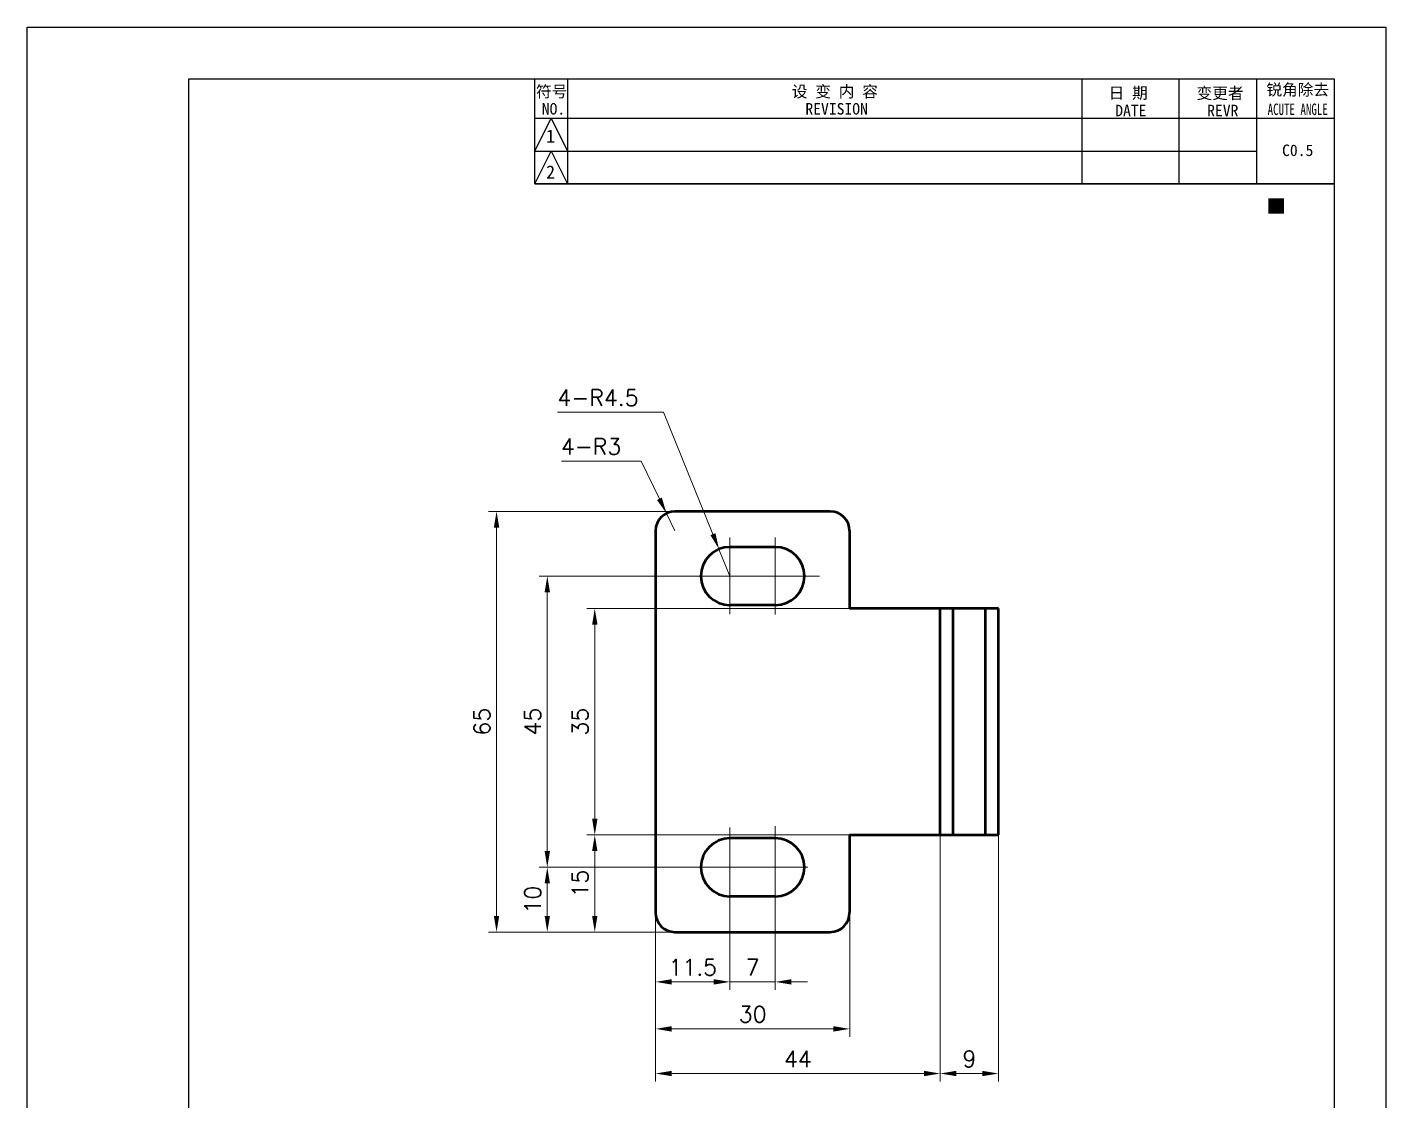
# Model space of a CAD drawing. Header units: millimetres. Extents: x -168473 to -148463, y 295526 to 306160.
# Drawn here: x -166455.9 to -166245.9, y 300209.3 to 300375.2 of the extents above; entities that cross this region are included whole.
import ezdxf
from ezdxf.enums import TextEntityAlignment as Align

# ---------------------------------------------------------------- set-up
doc = ezdxf.new("R2010")
doc.units = ezdxf.units.MM
doc.linetypes.add('CENTER2', pattern=[28.575, 19.05, -3.175, 3.175, -3.175])
for name, color, linetype, lineweight in [('A4', 3, 'Continuous', 20), ('中心线', 2, 'CENTER2', 13), ('尺寸线', 3, 'Continuous', 13), ('粗实线', 7, 'Continuous', 50)]:
    doc.layers.add(name, color=color, linetype=linetype, lineweight=lineweight)
doc.styles.add('CH-1', font='')
doc.styles.get("Standard").update_dxf_attribs({"font": 'txt', "bigfont": 'gbcbig.shx'})
doc.styles.get('CH-1').set_extended_font_data('SimSun')
doc.dimstyles.new('副本01', dxfattribs={"dimtxt": 2.5, "dimasz": 2.5, "dimexe": 1.25, "dimexo": 0, "dimgap": 1, "dimtad": 1, "dimdsep": 46, "dimtxsty": 'Standard', "dimcen": 1, "dimclrd": 3, "dimclre": 3, "dimclrt": 1, "dimadec": 1, "dimazin": 2, "dimtfac": 1, "dimtmove": 0, "dimatfit": 3, "dimfxl": 0, "dimtolj": 1, "dimlwd": -1, "dimlwe": -1, "dimarcsym": 0})
doc.dimstyles.new('副本01$4', dxfattribs={"dimtxt": 2.5, "dimasz": 2.5, "dimexe": 1.25, "dimexo": 0, "dimgap": 1, "dimtad": 1, "dimtih": 1, "dimtoh": 1, "dimdsep": 46, "dimtxsty": 'Standard', "dimcen": 1, "dimclrd": 3, "dimclre": 3, "dimclrt": 1, "dimadec": 1, "dimazin": 2, "dimtfac": 1, "dimtmove": 0, "dimatfit": 3, "dimfxl": 0, "dimtolj": 1, "dimlwd": -1, "dimlwe": -1, "dimarcsym": 0})

# ---------------------------------------------------------------- blocks, each defined once
blk = doc.blocks.new('*D7288')
at = {"layer": 'Defpoints', "color": 0}
for p in [(-166347.25, 300245.41), (-166358.75, 300238.41), (-166358.75, 300227.7)]:
    blk.add_point(p, dxfattribs=at)
at = {"layer": '尺寸线', "color": 3}
for p, q in [((-166347.25, 300245.41), (-166347.25, 300226.45)), ((-166358.75, 300238.41), (-166358.75, 300226.45)), ((-166349.75, 300227.7), (-166356.25, 300227.7))]:
    blk.add_line(p, q, dxfattribs=at)
for points in [[(-166356.25, 300228.12), (-166356.25, 300227.29), (-166358.75, 300227.7)], [(-166349.75, 300228.12), (-166349.75, 300227.29), (-166347.25, 300227.7)]]:
    blk.add_solid(points, dxfattribs=at)
at = {"layer": '尺寸线', "color": 1, "insert": (-166353, 300229.95), "char_height": 2.5, "attachment_point": 5}
blk.add_mtext('\\A1;11.5', dxfattribs=at)
blk = doc.blocks.new('*D7289')
at = {"layer": 'Defpoints', "color": 0}
for p in [(-166347.25, 300245.41), (-166340.25, 300245.41), (-166340.25, 300227.7)]:
    blk.add_point(p, dxfattribs=at)
at = {"layer": '尺寸线', "color": 3}
for p, q in [((-166347.25, 300245.41), (-166347.25, 300226.45)), ((-166340.25, 300245.41), (-166340.25, 300226.45)), ((-166349.75, 300227.7), (-166352.25, 300227.7)), ((-166347.25, 300227.7), (-166340.25, 300227.7)), ((-166337.75, 300227.7), (-166335.25, 300227.7))]:
    blk.add_line(p, q, dxfattribs=at)
for points in [[(-166349.75, 300228.12), (-166349.75, 300227.29), (-166347.25, 300227.7)], [(-166337.75, 300228.12), (-166337.75, 300227.29), (-166340.25, 300227.7)]]:
    blk.add_solid(points, dxfattribs=at)
at = {"layer": '尺寸线', "color": 1, "insert": (-166343.75, 300229.95), "char_height": 2.5, "attachment_point": 5}
blk.add_mtext('\\A1;7', dxfattribs=at)
blk = doc.blocks.new('*D7290')
at = {"layer": 'Defpoints', "color": 0}
for p in [(-166358.75, 300238.41), (-166328.75, 300238.41), (-166328.75, 300220.44)]:
    blk.add_point(p, dxfattribs=at)
at = {"layer": '尺寸线', "color": 3}
for p, q in [((-166358.75, 300238.41), (-166358.75, 300219.19)), ((-166328.75, 300238.41), (-166328.75, 300219.19)), ((-166356.25, 300220.44), (-166331.25, 300220.44))]:
    blk.add_line(p, q, dxfattribs=at)
for points in [[(-166356.25, 300220.86), (-166356.25, 300220.02), (-166358.75, 300220.44)], [(-166331.25, 300220.86), (-166331.25, 300220.02), (-166328.75, 300220.44)]]:
    blk.add_solid(points, dxfattribs=at)
at = {"layer": '尺寸线', "color": 1, "insert": (-166343.75, 300222.69), "char_height": 2.5, "attachment_point": 5}
blk.add_mtext('\\A1;30', dxfattribs=at)
blk = doc.blocks.new('*D7291')
at = {"layer": 'Defpoints', "color": 0}
for p in [(-166314.75, 300250.41), (-166358.75, 300238.41), (-166358.75, 300213.54)]:
    blk.add_point(p, dxfattribs=at)
at = {"layer": '尺寸线', "color": 3}
for p, q in [((-166314.75, 300250.41), (-166314.75, 300212.29)), ((-166358.75, 300238.41), (-166358.75, 300212.29)), ((-166317.25, 300213.54), (-166356.25, 300213.54))]:
    blk.add_line(p, q, dxfattribs=at)
for points in [[(-166356.25, 300213.96), (-166356.25, 300213.13), (-166358.75, 300213.54)], [(-166317.25, 300213.96), (-166317.25, 300213.13), (-166314.75, 300213.54)]]:
    blk.add_solid(points, dxfattribs=at)
at = {"layer": '尺寸线', "color": 1, "insert": (-166336.75, 300215.79), "char_height": 2.5, "attachment_point": 5}
blk.add_mtext('\\A1;44', dxfattribs=at)
blk = doc.blocks.new('*D7292')
at = {"layer": 'Defpoints', "color": 0}
for p in [(-166314.75, 300250.41), (-166305.75, 300250.41), (-166305.75, 300213.54)]:
    blk.add_point(p, dxfattribs=at)
at = {"layer": '尺寸线', "color": 3}
for p, q in [((-166314.75, 300250.41), (-166314.75, 300212.29)), ((-166305.75, 300250.41), (-166305.75, 300212.29)), ((-166312.25, 300213.54), (-166308.25, 300213.54))]:
    blk.add_line(p, q, dxfattribs=at)
for points in [[(-166312.25, 300213.96), (-166312.25, 300213.13), (-166314.75, 300213.54)], [(-166308.25, 300213.96), (-166308.25, 300213.13), (-166305.75, 300213.54)]]:
    blk.add_solid(points, dxfattribs=at)
at = {"layer": '尺寸线', "color": 1, "insert": (-166310.25, 300215.79), "char_height": 2.5, "attachment_point": 5}
blk.add_mtext('\\A1;9', dxfattribs=at)
blk = doc.blocks.new('*D7293')
at = {"layer": 'Defpoints', "color": 0}
for p in [(-166375.49, 300245.41), (-166347.25, 300245.41), (-166355.75, 300235.41)]:
    blk.add_point(p, dxfattribs=at)
at = {"layer": '尺寸线', "color": 3}
for p, q in [((-166347.25, 300245.41), (-166376.74, 300245.41)), ((-166375.49, 300237.91), (-166375.49, 300242.91)), ((-166355.75, 300235.41), (-166376.74, 300235.41))]:
    blk.add_line(p, q, dxfattribs=at)
for points in [[(-166375.9, 300242.91), (-166375.07, 300242.91), (-166375.49, 300245.41)], [(-166375.9, 300237.91), (-166375.07, 300237.91), (-166375.49, 300235.41)]]:
    blk.add_solid(points, dxfattribs=at)
at = {"layer": '尺寸线', "color": 1, "insert": (-166377.74, 300240.41), "char_height": 2.5, "attachment_point": 5, "rotation": 90}
blk.add_mtext('\\A1;10', dxfattribs=at)
blk = doc.blocks.new('*D7294')
at = {"layer": 'Defpoints', "color": 0}
for p in [(-166375.49, 300290.41), (-166347.25, 300290.41), (-166347.25, 300245.41)]:
    blk.add_point(p, dxfattribs=at)
at = {"layer": '尺寸线', "color": 3}
for p, q in [((-166347.25, 300290.41), (-166376.74, 300290.41)), ((-166375.49, 300247.91), (-166375.49, 300287.91)), ((-166347.25, 300245.41), (-166376.74, 300245.41))]:
    blk.add_line(p, q, dxfattribs=at)
for points in [[(-166375.9, 300287.91), (-166375.07, 300287.91), (-166375.49, 300290.41)], [(-166375.9, 300247.91), (-166375.07, 300247.91), (-166375.49, 300245.41)]]:
    blk.add_solid(points, dxfattribs=at)
at = {"layer": '尺寸线', "color": 1, "insert": (-166377.74, 300267.91), "char_height": 2.5, "attachment_point": 5, "rotation": 90}
blk.add_mtext('\\A1;45', dxfattribs=at)
blk = doc.blocks.new('*D7295')
at = {"layer": 'Defpoints', "color": 0}
for p in [(-166383.33, 300300.41), (-166355.75, 300300.41), (-166355.75, 300235.41)]:
    blk.add_point(p, dxfattribs=at)
at = {"layer": '尺寸线', "color": 3}
for p, q in [((-166355.75, 300300.41), (-166384.58, 300300.41)), ((-166383.33, 300237.91), (-166383.33, 300297.91)), ((-166355.75, 300235.41), (-166384.58, 300235.41))]:
    blk.add_line(p, q, dxfattribs=at)
for points in [[(-166383.75, 300297.91), (-166382.91, 300297.91), (-166383.33, 300300.41)], [(-166383.75, 300237.91), (-166382.91, 300237.91), (-166383.33, 300235.41)]]:
    blk.add_solid(points, dxfattribs=at)
at = {"layer": '尺寸线', "color": 1, "insert": (-166385.58, 300267.91), "char_height": 2.5, "attachment_point": 5, "rotation": 90}
blk.add_mtext('\\A1;65', dxfattribs=at)
blk = doc.blocks.new('*D7296')
at = {"layer": 'Defpoints', "color": 0}
for p in [(-166368.15, 300250.41), (-166328.75, 300250.41), (-166355.75, 300235.41)]:
    blk.add_point(p, dxfattribs=at)
at = {"layer": '尺寸线', "color": 3}
for p, q in [((-166328.75, 300250.41), (-166369.4, 300250.41)), ((-166368.15, 300237.91), (-166368.15, 300247.91)), ((-166355.75, 300235.41), (-166369.4, 300235.41))]:
    blk.add_line(p, q, dxfattribs=at)
for points in [[(-166368.56, 300247.91), (-166367.73, 300247.91), (-166368.15, 300250.41)], [(-166368.56, 300237.91), (-166367.73, 300237.91), (-166368.15, 300235.41)]]:
    blk.add_solid(points, dxfattribs=at)
at = {"layer": '尺寸线', "color": 1, "insert": (-166370.4, 300242.91), "char_height": 2.5, "attachment_point": 5, "rotation": 90}
blk.add_mtext('\\A1;15', dxfattribs=at)
blk = doc.blocks.new('*D7297')
at = {"layer": 'Defpoints', "color": 0}
for p in [(-166368.15, 300285.41), (-166328.75, 300285.41), (-166328.75, 300250.41)]:
    blk.add_point(p, dxfattribs=at)
at = {"layer": '尺寸线', "color": 3}
for p, q in [((-166328.75, 300285.41), (-166369.4, 300285.41)), ((-166368.15, 300252.91), (-166368.15, 300282.91)), ((-166328.75, 300250.41), (-166369.4, 300250.41))]:
    blk.add_line(p, q, dxfattribs=at)
for points in [[(-166368.56, 300282.91), (-166367.73, 300282.91), (-166368.15, 300285.41)], [(-166368.56, 300252.91), (-166367.73, 300252.91), (-166368.15, 300250.41)]]:
    blk.add_solid(points, dxfattribs=at)
at = {"layer": '尺寸线', "color": 1, "insert": (-166370.4, 300267.91), "char_height": 2.5, "attachment_point": 5, "rotation": 90}
blk.add_mtext('\\A1;35', dxfattribs=at)
blk = doc.blocks.new('*D7300')
at = {"layer": 'Defpoints', "color": 0}
for p in [(-166357.07, 300300.11), (-166355.75, 300297.41)]:
    blk.add_point(p, dxfattribs=at)
at = {"layer": '尺寸线', "color": 3}
for p, q in [((-166373.31, 300308.2), (-166361, 300308.2)), ((-166361, 300308.2), (-166358.16, 300302.35)), ((-166355.75, 300297.41), (-166357.07, 300300.11))]:
    blk.add_line(p, q, dxfattribs=at)
blk.add_solid([(-166357.78, 300302.54), (-166358.53, 300302.17), (-166357.07, 300300.11)], dxfattribs=at)
at = {"layer": '尺寸线', "color": 1, "insert": (-166368.72, 300310.45), "char_height": 2.5, "attachment_point": 5}
blk.add_mtext('\\A1;{\\Ftxt,@extfont2|c134;4-}R3', dxfattribs=at)
blk = doc.blocks.new('*D7301')
at = {"layer": 'Defpoints', "color": 0}
for p in [(-166348.95, 300294.58), (-166347.25, 300290.41)]:
    blk.add_point(p, dxfattribs=at)
at = {"layer": '尺寸线', "color": 3}
for p, q in [((-166373.89, 300315.73), (-166357.53, 300315.73)), ((-166357.53, 300315.73), (-166349.89, 300296.89)), ((-166347.25, 300290.41), (-166348.95, 300294.58))]:
    blk.add_line(p, q, dxfattribs=at)
blk.add_solid([(-166349.5, 300297.05), (-166350.27, 300296.74), (-166348.95, 300294.58)], dxfattribs=at)
at = {"layer": '尺寸线', "color": 1, "insert": (-166367.64, 300317.98), "char_height": 2.5, "attachment_point": 5}
blk.add_mtext('\\A1;{\\Ftxt,@extfont2|c134;4-}R4.5', dxfattribs=at)
blk = doc.blocks.new('A$C0BB32EA6')
for p, q in [((-116.6, -171.23), (-116.6, 125.77)), ((-116.6, 125.77), (93.4, 125.77)), ((93.4, 125.77), (93.4, -171.23)), ((-91.6, 117.77), (85.4, 117.77)), ((-91.6, -161.23), (-91.6, 117.77)), ((-91.6, 101.56), (-91.6, 117.77)), ((-38.15, 101.56), (-38.15, 117.77)), ((-38.15, 117.77), (73.4, 117.77)), ((-38.15, 117.77), (73.4, 117.77)), ((-38.15, 117.77), (73.4, 117.77)), ((-38.15, 117.77), (73.4, 117.77)), ((-33.08, 117.77), (-33.08, 101.56)), ((46.4, 117.77), (46.4, 101.56)), ((46.4, 117.77), (46.4, 101.56)), ((46.4, 117.77), (46.4, 101.56)), ((46.4, 117.77), (46.4, 101.56)), ((46.4, 117.77), (46.4, 101.56)), ((61.4, 117.77), (61.4, 101.56)), ((61.4, 117.77), (61.4, 101.56)), ((61.4, 117.77), (61.4, 101.56)), ((61.4, 117.77), (61.4, 101.56)), ((61.4, 117.77), (61.4, 101.56)), ((73.4, 117.77), (73.4, 101.56)), ((73.4, 117.77), (73.4, 101.56)), ((73.4, 117.77), (73.4, 101.56)), ((73.4, 117.77), (73.4, 101.56)), ((73.4, 117.77), (73.4, 101.56)), ((85.4, 117.77), (85.4, -161.23)), ((-38.15, 106.63), (-35.61, 111.7)), ((-38.15, 111.7), (73.4, 111.7)), ((-38.15, 111.7), (73.4, 111.7)), ((-38.15, 111.7), (73.4, 111.7)), ((-38.15, 111.7), (73.4, 111.7)), ((-35.61, 111.7), (-33.08, 106.63)), ((73.4, 111.7), (85.4, 111.7)), ((73.4, 111.7), (85.4, 111.7)), ((73.4, 111.7), (85.4, 111.7)), ((73.4, 111.7), (85.4, 111.7)), ((-38.15, 101.56), (-35.61, 106.63)), ((-38.15, 106.63), (73.4, 106.63)), ((-38.15, 106.63), (73.4, 106.63)), ((-38.15, 106.63), (73.4, 106.63)), ((-38.15, 106.63), (73.4, 106.63)), ((-35.61, 106.63), (-33.08, 101.56)), ((-38.15, 101.56), (85.4, 101.56)), ((85.4, 101.56), (-38.15, 101.56)), ((-38.15, 101.56), (85.4, 101.56)), ((-38.15, 101.56), (85.4, 101.56)), ((-86.53, -161.23), (85.4, -161.23)), ((93.4, -171.23), (-116.6, -171.23))]:
    blk.add_line(p, q)
at = {"style": 'CH-1'}
for s, height, p in [('符号', 1.775, (-35.53, 115.86)), ('设 变 内 容', 1.775, (8.24, 115.86)), ('日 期', 1.775, (53.57, 115.61)), ('变更者', 1.775, (67.78, 115.61)), ('锐角除去', 1.775, (79.78, 116.14)), ('NO.', 1.775, (-35.25, 113.15)), ('REVISION', 1.775, (8.51, 113.15)), ('DATE', 1.775, (53.99, 112.89)), ('REVR', 1.775, (68.2, 112.89)), ('1', 2.03, (-35.7, 108.92)), ('C0.5', 1.775, (79.78, 106.74)), ('2', 2.03, (-35.7, 103.38))]:
    blk.add_text(s, height=height, dxfattribs=at).set_placement(p, align=Align.MIDDLE)
at = {"style": 'CH-1', "width": 0.7}
blk.add_text('ACUTE ANGLE', height=1.7746, dxfattribs=at).set_placement((79.78, 113.08), align=Align.MIDDLE)

msp = doc.modelspace()

# ---------------------------------------------------------------- hatches: boundary and pattern name
at = {"layer": '尺寸线'}
msp.add_hatch(color=256, dxfattribs=at).paths.add_polyline_path([(-166261.626, 300348.818), (-166264.026, 300348.818), (-166264.026, 300346.418), (-166261.626, 300346.418)])

# ---------------------------------------------------------------- linework, layer by layer
at = {"layer": 'A4'}
msp.add_lwpolyline([(-166455.879, 300375.243), (-166245.879, 300375.243), (-166245.879, 300078.243), (-166455.879, 300078.243)], close=True, dxfattribs=at)
at = {"layer": '中心线'}
for p, q in [((-166347.254, 300296.357), (-166347.254, 300284.544)), ((-166340.254, 300296.357), (-166340.254, 300284.482)), ((-166333.407, 300290.407), (-166353.493, 300290.407)), ((-166340.254, 300251.743), (-166340.254, 300239.049)), ((-166347.254, 300239.232), (-166347.254, 300251.557)), ((-166354.243, 300245.407), (-166333.649, 300245.407))]:
    msp.add_line(p, q, dxfattribs=at)
at = {"layer": '粗实线'}
for p, q in [((-166331.754, 300300.407), (-166355.754, 300300.407)), ((-166358.754, 300297.407), (-166358.754, 300238.407)), ((-166328.754, 300297.407), (-166328.754, 300285.407)), ((-166340.254, 300294.907), (-166347.254, 300294.907)), ((-166340.254, 300285.907), (-166347.254, 300285.907)), ((-166305.754, 300285.407), (-166328.754, 300285.407)), ((-166314.754, 300250.407), (-166314.754, 300285.407)), ((-166312.754, 300250.407), (-166312.754, 300285.407)), ((-166307.754, 300250.407), (-166307.754, 300285.407)), ((-166305.754, 300250.407), (-166305.754, 300285.407)), ((-166340.254, 300249.907), (-166347.254, 300249.907)), ((-166328.754, 300250.407), (-166328.754, 300238.407)), ((-166328.754, 300250.407), (-166305.754, 300250.407)), ((-166340.254, 300240.907), (-166347.254, 300240.907)), ((-166355.754, 300235.407), (-166331.754, 300235.407))]:
    msp.add_line(p, q, dxfattribs=at)
for centre, radius, start, end in [((-166355.754, 300297.407), 3, 90, 180), ((-166331.754, 300297.407), 3, 0, 90), ((-166347.254, 300290.407), 4.5, 90, 270), ((-166340.254, 300290.407), 4.5, 270, 90), ((-166347.254, 300245.407), 4.5, 90, 270), ((-166340.254, 300245.407), 4.5, 270, 90), ((-166355.754, 300238.407), 3, 180, 270), ((-166331.754, 300238.407), 3, 270, 0)]:
    msp.add_arc(centre, radius, start, end, dxfattribs=at)

# ---------------------------------------------------------------- block references
msp.add_blockref('A$C0BB32EA6', (-166339.279, 300249.475))

# ---------------------------------------------------------------- dimensions: what is measured, and where the dimension line sits
at = {"layer": '尺寸线'}
for center, mpoint, picture, middle in [((-166347.254, 300290.407), (-166348.947, 300294.577), '*D7301', (-166367.644, 300315.734)), ((-166355.754, 300297.407), (-166357.066, 300300.105), '*D7300', (-166368.723, 300308.196))]:
    dim = msp.add_radius_dim(center=center, mpoint=mpoint, text='{\\Ftxt,@extfont2|c134;4-}<>', dimstyle='副本01$4', dxfattribs=at)
    dim.commit()
    dim.dimension.update_dxf_attribs({"geometry": picture, "text_midpoint": middle, "dimtype": 164})
for base, p1, p2, picture, middle in [((-166383.331, 300300.407), (-166355.754, 300235.407), (-166355.754, 300300.407), '*D7295', (-166385.581, 300267.907)), ((-166375.487, 300290.407), (-166347.254, 300245.407), (-166347.254, 300290.407), '*D7294', (-166377.737, 300267.907)), ((-166368.148, 300285.407), (-166328.754, 300250.407), (-166328.754, 300285.407), '*D7297', (-166370.398, 300267.907)), ((-166368.148, 300250.407), (-166355.754, 300235.407), (-166328.754, 300250.407), '*D7296', (-166370.398, 300242.907)), ((-166375.487, 300245.407), (-166355.754, 300235.407), (-166347.254, 300245.407), '*D7293', (-166377.737, 300240.407))]:
    dim = msp.add_linear_dim(base=base, p1=p1, p2=p2, angle=90, dimstyle='副本01', dxfattribs=at)
    dim.commit()
    dim.dimension.update_dxf_attribs({"geometry": picture, "text_midpoint": middle})
for base, p1, p2, picture, middle in [((-166358.754, 300213.543), (-166314.754, 300250.407), (-166358.754, 300238.407), '*D7291', (-166336.754, 300215.793)), ((-166305.754, 300213.543), (-166314.754, 300250.407), (-166305.754, 300250.407), '*D7292', (-166310.254, 300215.793)), ((-166358.754, 300227.705), (-166347.254, 300245.407), (-166358.754, 300238.407), '*D7288', (-166353.004, 300229.955)), ((-166340.254, 300227.705), (-166347.254, 300245.407), (-166340.254, 300245.407), '*D7289', (-166343.754, 300229.955)), ((-166328.754, 300220.44), (-166358.754, 300238.407), (-166328.754, 300238.407), '*D7290', (-166343.754, 300222.69))]:
    dim = msp.add_linear_dim(base=base, p1=p1, p2=p2, dimstyle='副本01', dxfattribs=at)
    dim.commit()
    dim.dimension.update_dxf_attribs({"geometry": picture, "text_midpoint": middle})

doc.saveas('drawing.dxf')
